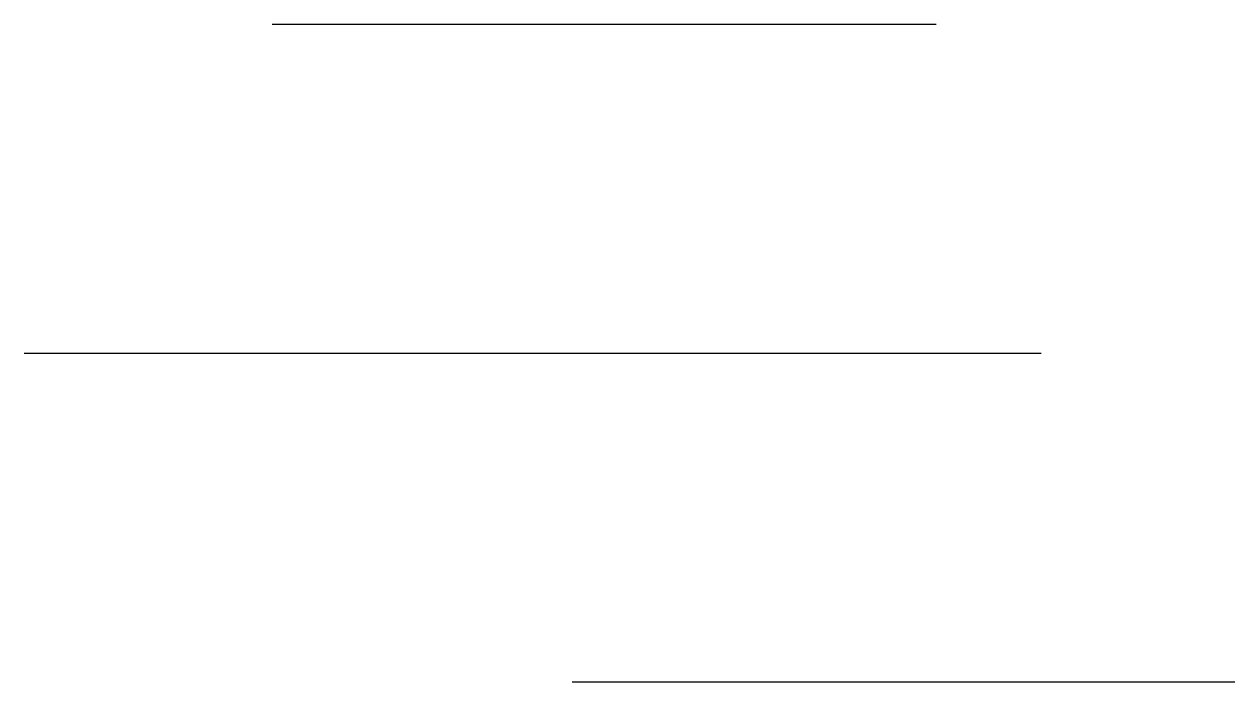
# Model space of a CAD drawing. Header units: millimetres. Extents: x -31.675 to -31.573, y 25.461 to 25.516.
import ezdxf

# ---------------------------------------------------------------- set-up
doc = ezdxf.new("R2010")
doc.units = ezdxf.units.MM
doc.layers.add('AREA_A2_PEN_4_AREA_NIVEL_4', color=4, linetype='CONTINUOUS')

msp = doc.modelspace()

# ---------------------------------------------------------------- linework, layer by layer
at = {"layer": 'AREA_A2_PEN_4_AREA_NIVEL_4', "color": 4}
for p, q in [((-31.65389, 25.516057), (-31.598325, 25.516057)), ((-31.674639, 25.488557), (-31.589516, 25.488557)), ((-31.628792, 25.461057), (-31.573325, 25.461057))]:
    msp.add_line(p, q, dxfattribs=at)

doc.saveas('drawing.dxf')
